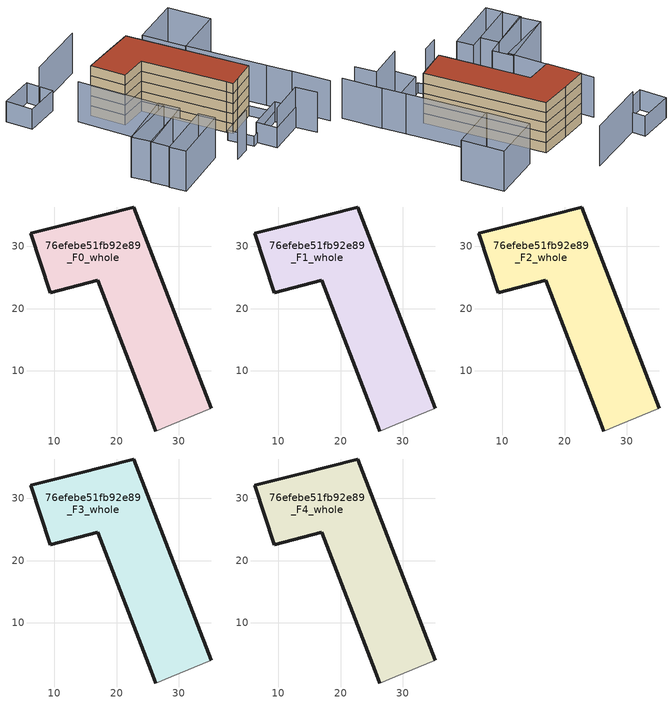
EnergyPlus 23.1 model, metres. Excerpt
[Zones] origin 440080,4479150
76efebe51fb92e89_F0_whole
 floor ground (EU_floor_Construction): 22.75,36.34 35.19,4 28.75,1.36 26.28,0.35 25.56,2.24 16.97,24.58 9.29,22.54 6.18,32.11 13.59,34.01 z0
 wall outside (EU_wall_Construction): 35.19,4 22.75,36.34 13.59,34.01 6.18,32.11 9.29,22.54 16.97,24.58 25.56,2.24 26.28,0.35 z0:3
 wall adiabatic (EU_wall_Construction): 26.28,0.35 28.75,1.36 35.19,4 z0:3
76efebe51fb92e89_F1_whole
 floor to 76efebe51fb92e89_F0_whole (EU_floor_Construction): 22.75,36.34 35.19,4 28.75,1.36 26.28,0.35 25.56,2.24 16.97,24.58 9.29,22.54 6.18,32.11 13.59,34.01 z3
 wall outside (EU_wall_Construction): 35.19,4 22.75,36.34 13.59,34.01 6.18,32.11 9.29,22.54 16.97,24.58 25.56,2.24 26.28,0.35 z3:6
 wall adiabatic (EU_wall_Construction): 26.28,0.35 28.75,1.36 35.19,4 z3:6
76efebe51fb92e89_F2_whole
 floor to 76efebe51fb92e89_F1_whole (EU_floor_Construction): 22.75,36.34 35.19,4 28.75,1.36 26.28,0.35 25.56,2.24 16.97,24.58 9.29,22.54 6.18,32.11 13.59,34.01 z6
 wall outside (EU_wall_Construction): 35.19,4 22.75,36.34 13.59,34.01 6.18,32.11 9.29,22.54 16.97,24.58 25.56,2.24 26.28,0.35 z6:9
 wall adiabatic (EU_wall_Construction): 26.28,0.35 28.75,1.36 35.19,4 z6:9
76efebe51fb92e89_F3_whole
 floor to 76efebe51fb92e89_F2_whole (EU_floor_Construction): 22.75,36.34 35.19,4 28.75,1.36 26.28,0.35 25.56,2.24 16.97,24.58 9.29,22.54 6.18,32.11 13.59,34.01 z9
 wall outside (EU_wall_Construction): 35.19,4 22.75,36.34 13.59,34.01 6.18,32.11 9.29,22.54 16.97,24.58 25.56,2.24 26.28,0.35 z9:12
 wall adiabatic (EU_wall_Construction): 26.28,0.35 28.75,1.36 35.19,4 z9:12
76efebe51fb92e89_F4_whole
 floor to 76efebe51fb92e89_F3_whole (EU_floor_Construction): 22.75,36.34 35.19,4 28.75,1.36 26.28,0.35 25.56,2.24 16.97,24.58 9.29,22.54 6.18,32.11 13.59,34.01 z12
 wall outside (EU_wall_Construction): 35.19,4 22.75,36.34 13.59,34.01 6.18,32.11 9.29,22.54 16.97,24.58 25.56,2.24 26.28,0.35 z12:15
 wall adiabatic (EU_wall_Construction): 26.28,0.35 28.75,1.36 35.19,4 z12:15
 roof outside (EU_roof_Construction): 35.19,4 22.75,36.34 13.59,34.01 6.18,32.11 9.29,22.54 16.97,24.58 25.56,2.24 26.28,0.35 28.75,1.36 z15
shading: 18.42,-9.38 22.97,-7.73 / 29.57,-12.27 39.87,-8.27 / 39.87,-8.27 42.11,-14.06 / 1.94,32.2 9.47,8.6 / 9.47,8.6 -6.75,3.43 / 48.47,-12.23 44.51,-1.64 / 44.62,-2.13 42.08,4.54 / 42.03,4.52 33.9,25.86 / 17.36,50.37 -0.45,44.19 / -3.74,-7.02 12.92,-0.47 / 12.92,-0.47 14.68,-4.97 / 14.68,-4.97 -1.98,-11.51 / -1.98,-11.51 -3.74,-7.02 / 9.15,-1.95 -3.46,-6.91 / -3.46,-6.91 -5.42,-1.92 / -5.42,-1.92 7.19,3.03 / 7.19,3.03 9.15,-1.95 / -7.27,3.21 9.19,10.26 / 9.19,10.26 11.53,4.8 / 11.53,4.8 -4.93,-2.26 / -4.93,-2.26 -7.27,3.21 / 29.52,37.23 43.5,42.35 / 43.5,42.35 47.73,30.79 / 47.73,30.79 33.75,25.67 / 33.75,25.67 29.52,37.23 z0:12; 39.99,-8.48 29.67,-12.34 / 29.67,-12.34 27.56,-6.67 / 27.56,-6.67 37.88,-2.82 / 37.88,-2.82 39.99,-8.48 / 0.91,40.63 -9.22,37.73 / -9.22,37.73 -11.34,45.12 / -11.34,45.12 -1.21,48.02 / -1.21,48.02 0.91,40.63 z0:6; 37.95,-2.79 25.87,-7.68 / 25.87,-7.68 23.12,-0.89 / 23.12,-0.89 35.19,4 / 35.19,4 37.95,-2.79 z0:3
[Building]
EU S2 Campaign: North Axis=0; Terrain=City; Solar Distribution=FullExterior
[Site:Location]
Madrid: Latitude=40.5; Longitude=-3.5; Time Zone=1; Elevation=609
[SizingPeriod:WeatherFileDays]
AnnualSizingPeriod: Begin Month=1; Begin Day of Month=1; End Month=12; End Day of Month=31; Day of Week for Start Day=Monday; Use Weather File Daylight Saving Period=No; Use Weather File Rain and Snow Indicators=No
[MATERIAL]
EU_InternalMass_Material: Roughness=MediumRough; Thickness=0.1; Conductivity=1; Density=1800; Specific Heat=900; Thermal Absorptance=0.9; Solar Absorptance=0.7; Visible Absorptance=0.7
[MATERIAL:NOMASS] Roughness=MediumRough; Thermal Absorptance=0.9; Solar Absorptance=0.7; Visible Absorptance=0.7
Name | Thermal Resistance
EU_wall_NoMass | 0.609216
EU_roof_NoMass | 0.513268
EU_floor_NoMass | 0.568163
[CONSTRUCTION]
EU_wall_Construction: EU_wall_NoMass
EU_roof_Construction: EU_roof_NoMass
EU_floor_Construction: EU_floor_NoMass
EU_InternalMass_Construction: EU_InternalMass_Material
[ZONE] Type=1; Multiplier=1; Ceiling Height=autocalculate; Volume=1250.6; Floor Area=autocalculate; Part of Total Floor Area=Yes
76efebe51fb92e89_F0_whole; 76efebe51fb92e89_F1_whole; 76efebe51fb92e89_F2_whole; 76efebe51fb92e89_F3_whole; 76efebe51fb92e89_F4_whole
[INTERNALMASS] Construction=EU_InternalMass_Construction; Surface Area=416.867
Name | Zone or ZoneList
76efebe51fb92e89_F0_whole_EU_InternalMass | 76efebe51fb92e89_F0_whole
76efebe51fb92e89_F1_whole_EU_InternalMass | 76efebe51fb92e89_F1_whole
76efebe51fb92e89_F2_whole_EU_InternalMass | 76efebe51fb92e89_F2_whole
76efebe51fb92e89_F3_whole_EU_InternalMass | 76efebe51fb92e89_F3_whole
76efebe51fb92e89_F4_whole_EU_InternalMass | 76efebe51fb92e89_F4_whole
[OTHEREQUIPMENT] Fuel Type=Electricity; Design Level Calculation Method=Watts/Area; Power per Zone Floor Area=1; Fraction Latent=0; Fraction Radiant=0; Fraction Lost=0; Carbon Dioxide Generation Rate=0; EndUse Subcategory=EU_Step8_InternalGains
Name | Zone or ZoneList or Space or SpaceList | Schedule
EU_Step8_InternalGain_76efebe51fb92e89_F0_whole_f000 | 76efebe51fb92e89_F0_whole | EU_Step8_GainSchedule_76efebe51fb92e89_F0_whole_f000
EU_Step8_InternalGain_76efebe51fb92e89_F1_whole_f000 | 76efebe51fb92e89_F1_whole | EU_Step8_GainSchedule_76efebe51fb92e89_F1_whole_f000
EU_Step8_InternalGain_76efebe51fb92e89_F2_whole_f000 | 76efebe51fb92e89_F2_whole | EU_Step8_GainSchedule_76efebe51fb92e89_F2_whole_f000
EU_Step8_InternalGain_76efebe51fb92e89_F3_whole_f000 | 76efebe51fb92e89_F3_whole | EU_Step8_GainSchedule_76efebe51fb92e89_F3_whole_f000
EU_Step8_InternalGain_76efebe51fb92e89_F4_whole_f000 | 76efebe51fb92e89_F4_whole | EU_Step8_GainSchedule_76efebe51fb92e89_F4_whole_f000
[ZONEVENTILATION:DESIGNFLOWRATE] Schedule=EU_AlwaysOn; Design Flow Rate Calculation Method=AirChanges/Hour; Air Changes per Hour=0.752966; Ventilation Type=Natural; Fan Pressure Rise=0; Fan Total Efficiency=1; Constant Term Coefficient=1; Temperature Term Coefficient=0; Velocity Term Coefficient=0; Velocity Squared Term Coefficient=0; Minimum Indoor Temperature=-100; Maximum Indoor Temperature=100; Delta Temperature=-100; Minimum Outdoor Temperature=-100; Maximum Outdoor Temperature=100; Maximum Wind Speed=40
Name | Zone or ZoneList or Space or SpaceList
EU_ConstantAir_76efebe51fb92e89_F0_whole | 76efebe51fb92e89_F0_whole
EU_ConstantAir_76efebe51fb92e89_F1_whole | 76efebe51fb92e89_F1_whole
EU_ConstantAir_76efebe51fb92e89_F2_whole | 76efebe51fb92e89_F2_whole
EU_ConstantAir_76efebe51fb92e89_F3_whole | 76efebe51fb92e89_F3_whole
EU_ConstantAir_76efebe51fb92e89_F4_whole | 76efebe51fb92e89_F4_whole
[HVACTEMPLATE:THERMOSTAT] Constant Heating Setpoint=20; Constant Cooling Setpoint=50
EU_HeatOnly_76efebe51fb92e89_F0_whole; EU_HeatOnly_76efebe51fb92e89_F1_whole; EU_HeatOnly_76efebe51fb92e89_F2_whole; EU_HeatOnly_76efebe51fb92e89_F3_whole; EU_HeatOnly_76efebe51fb92e89_F4_whole
[HVACTEMPLATE:ZONE:IDEALLOADSAIRSYSTEM] System Availability Schedule=EU_AlwaysOn; Maximum Heating Supply Air Temperature=50; Minimum Cooling Supply Air Temperature=13; Maximum Heating Supply Air Humidity Ratio=0.0156; Minimum Cooling Supply Air Humidity Ratio=0.0077; Heating Limit=NoLimit; Cooling Limit=NoLimit; Heating Availability Schedule=EU_AlwaysOn; Cooling Availability Schedule=EU_CoolingOff; Dehumidification Control Type=ConstantSensibleHeatRatio; Cooling Sensible Heat Ratio=0.7; Dehumidification Setpoint=60; Humidification Control Type=None; Humidification Setpoint=30; Outdoor Air Method=None; Outdoor Air Flow Rate per Person=0.00944; Outdoor Air Flow Rate per Zone Floor Area=0; Outdoor Air Flow Rate per Zone=0; Demand Controlled Ventilation Type=None; Outdoor Air Economizer Type=NoEconomizer; Heat Recovery Type=None; Sensible Heat Recovery Effectiveness=0.7; Latent Heat Recovery Effectiveness=0.65
Name | Template Thermostat
76efebe51fb92e89_F0_whole | EU_HeatOnly_76efebe51fb92e89_F0_whole
76efebe51fb92e89_F1_whole | EU_HeatOnly_76efebe51fb92e89_F1_whole
76efebe51fb92e89_F2_whole | EU_HeatOnly_76efebe51fb92e89_F2_whole
76efebe51fb92e89_F3_whole | EU_HeatOnly_76efebe51fb92e89_F3_whole
76efebe51fb92e89_F4_whole | EU_HeatOnly_76efebe51fb92e89_F4_whole
[SIZING:ZONE] Zone Cooling Design Supply Air Temperature Input Method=SupplyAirTemperature; Zone Cooling Design Supply Air Temperature=13; Zone Heating Design Supply Air Temperature Input Method=SupplyAirTemperature; Zone Heating Design Supply Air Temperature=50; Zone Cooling Design Supply Air Humidity Ratio=0.008; Zone Heating Design Supply Air Humidity Ratio=0.008; Cooling Design Air Flow Method=DesignDay; Cooling Design Air Flow Rate=0; Cooling Minimum Air Flow per Zone Floor Area=0.000762; Cooling Minimum Air Flow=0; Cooling Minimum Air Flow Fraction=0.2; Heating Design Air Flow Method=DesignDay; Heating Design Air Flow Rate=0; Heating Maximum Air Flow per Zone Floor Area=0.002032; Heating Maximum Air Flow=0.141576; Heating Maximum Air Flow Fraction=0.3; Account for Dedicated Outdoor Air System=No; Dedicated Outdoor Air System Control Strategy=NeutralSupplyAir; Dedicated Outdoor Air Low Setpoint Temperature for Design=autosize; Dedicated Outdoor Air High Setpoint Temperature for Design=autosize; Zone Load Sizing Method=Sensible Load Only No Latent Load; Zone Latent Cooling Design Supply Air Humidity Ratio Input Method=HumidityRatioDifference; Zone Cooling Design Supply Air Humidity Ratio Difference=0.005; Zone Latent Heating Design Supply Air Humidity Ratio Input Method=HumidityRatioDifference; Zone Humidification Design Supply Air Humidity Ratio Difference=0.005
76efebe51fb92e89_F0_whole; 76efebe51fb92e89_F1_whole; 76efebe51fb92e89_F2_whole; 76efebe51fb92e89_F3_whole; 76efebe51fb92e89_F4_whole
[SCHEDULE:CONSTANT]
Name | Hourly Value
EU_AlwaysOn | 1
EU_CoolingOff | 0
[SCHEDULE:FILE] Column Number=1; Rows to Skip at Top=0; Number of Hours of Data=8760; Column Separator=Comma; Interpolate to Timestep=No; Minutes per Item=60; Adjust Schedule for Daylight Savings=Yes
Name | File
EU_Step8_GainSchedule_76efebe51fb92e89_F0_whole_f000 | ../../schedules/76efebe51fb92e89/76efebe51fb92e89_F0_whole_f000_gain.csv
EU_Step8_GainSchedule_76efebe51fb92e89_F1_whole_f000 | ../../schedules/76efebe51fb92e89/76efebe51fb92e89_F1_whole_f000_gain.csv
EU_Step8_GainSchedule_76efebe51fb92e89_F2_whole_f000 | ../../schedules/76efebe51fb92e89/76efebe51fb92e89_F2_whole_f000_gain.csv
EU_Step8_GainSchedule_76efebe51fb92e89_F3_whole_f000 | ../../schedules/76efebe51fb92e89/76efebe51fb92e89_F3_whole_f000_gain.csv
EU_Step8_GainSchedule_76efebe51fb92e89_F4_whole_f000 | ../../schedules/76efebe51fb92e89/76efebe51fb92e89_F4_whole_f000_gain.csv
